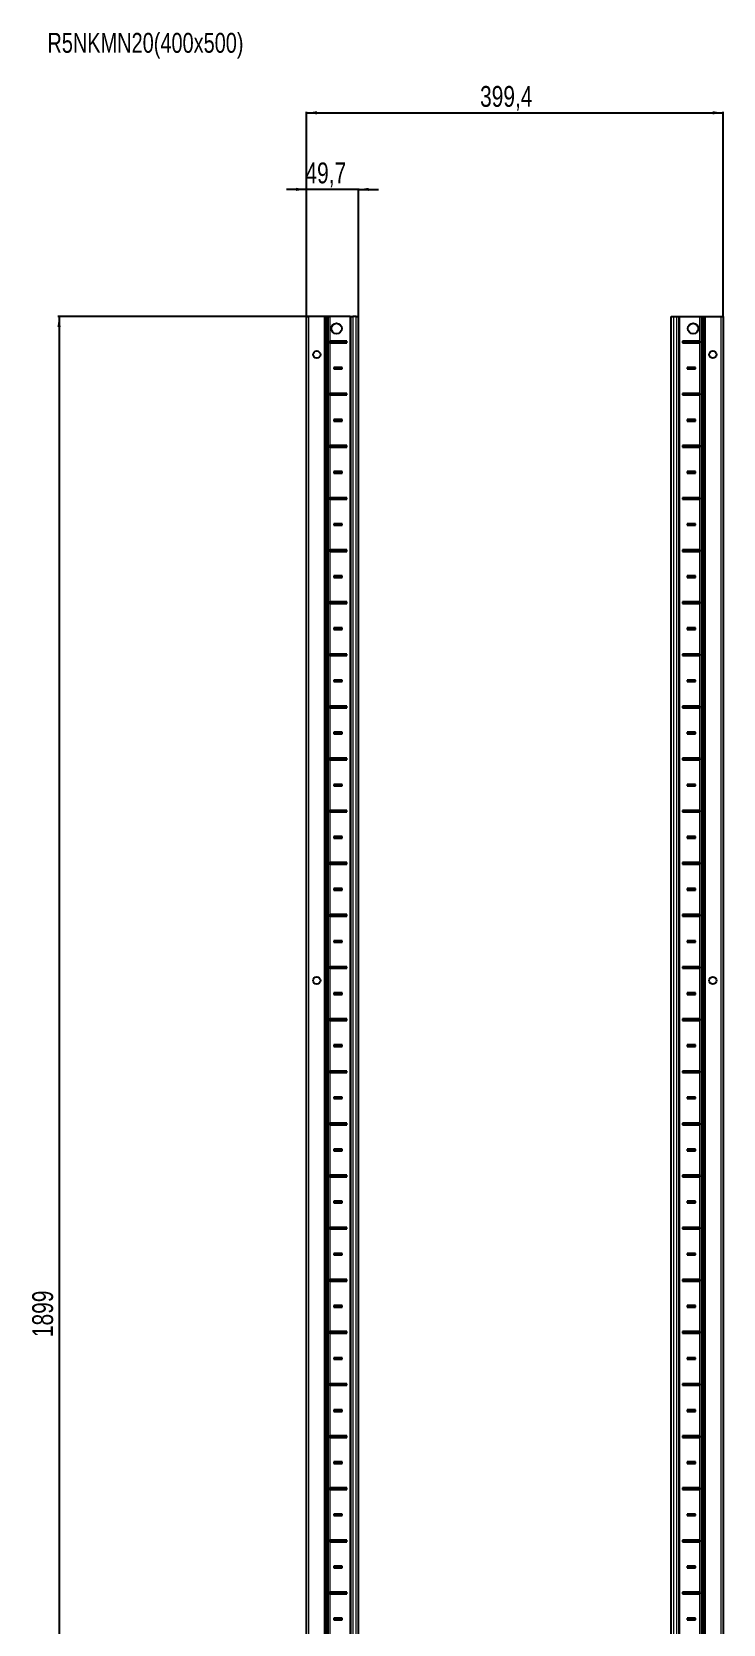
# Model space of a CAD drawing. Header units: millimetres. Extents: x -199 to 4825, y -1747 to 1507.
# Drawn here: x -199 to 463, y -207 to 1320 of the extents above; entities that cross this region are included whole.
import ezdxf

# ---------------------------------------------------------------- set-up
doc = ezdxf.new("R2010")
doc.units = ezdxf.units.MM
doc.layers.add('FORMAT', color=7, linetype='Continuous')
doc.styles.add('SLDTEXTSTYLE0', font='TXT', dxfattribs={"width": 0.75})
doc.dimstyles.new('SLDDIMSTYLE0', dxfattribs={"dimtxt": 20, "dimasz": 10, "dimexe": 0, "dimexo": 0.0625, "dimgap": 5, "dimtad": 2, "dimdec": 1, "dimrnd": 1e-09, "dimzin": 12, "dimdsep": 46, "dimtxsty": 'SLDTEXTSTYLE0', "dimsah": 1, "dimcen": 0.09, "dimadec": 0, "dimazin": 3, "dimtfac": 1, "dimtofl": 0, "dimtmove": 0, "dimatfit": 3, "dimfxl": 0, "dimfrac": 2, "dimtolj": 1, "dimtzin": 12, "dimarcsym": 0})
doc.dimstyles.new('SLDDIMSTYLE1', dxfattribs={"dimtxt": 20, "dimasz": 10, "dimexe": 0, "dimexo": 0.0625, "dimgap": 5, "dimtad": 2, "dimdec": 1, "dimrnd": 1e-09, "dimzin": 12, "dimdsep": 46, "dimtxsty": 'SLDTEXTSTYLE0', "dimsah": 1, "dimcen": 0.09, "dimadec": 0, "dimazin": 3, "dimtfac": 1, "dimtmove": 0, "dimatfit": 0, "dimfxl": 0, "dimfrac": 2, "dimtolj": 1, "dimtzin": 12, "dimarcsym": 0})

# ---------------------------------------------------------------- blocks, each defined once
blk = doc.blocks.new('_D')
at = {"layer": 'FORMAT'}
for p, q in [((86.4, 1047.2), (-174.2, 1047.2)), ((-173.2, 1047.2), (-173.2, -851.8)), ((86.4, -851.8), (-174.2, -851.8))]:
    blk.add_line(p, q, dxfattribs=at)
for points in [[(-173.2, 1047.2), (-174.7, 1037.2), (-171.6, 1037.2)], [(-173.2, -851.8), (-171.6, -841.8), (-174.7, -841.8)]]:
    blk.add_solid(points, dxfattribs=at)
at = {"layer": 'FORMAT', "insert": (-198.9, 68.2), "char_height": 20, "attachment_point": 1, "rotation": 90, "style": 'SLDTEXTSTYLE0'}
blk.add_mtext('1899', dxfattribs=at)
blk = doc.blocks.new('_D_1')
at = {"layer": 'FORMAT'}
for p, q in [((64, 1047.2), (64, 1243.6)), ((64, 1242.6), (463.4, 1242.6)), ((463.4, 1047.2), (463.4, 1243.6))]:
    blk.add_line(p, q, dxfattribs=at)
for points in [[(64, 1242.6), (74, 1241.1), (74, 1244.2)], [(463.4, 1242.6), (453.4, 1244.2), (453.4, 1241.1)]]:
    blk.add_solid(points, dxfattribs=at)
at = {"layer": 'FORMAT', "insert": (230.4, 1268.4), "char_height": 20, "attachment_point": 1, "style": 'SLDTEXTSTYLE0'}
blk.add_mtext('399,4', dxfattribs=at)
blk = doc.blocks.new('_D_2')
at = {"layer": 'FORMAT'}
for p, q in [((64, 1169.2), (44.7, 1169.2)), ((64, 1047.2), (64, 1170.2)), ((113.7, 1169.2), (64, 1169.2)), ((113.7, 1047.2), (113.7, 1170.2)), ((113.7, 1169.2), (132.9, 1169.2))]:
    blk.add_line(p, q, dxfattribs=at)
for points in [[(64, 1169.2), (54, 1170.7), (54, 1167.7)], [(113.7, 1169.2), (123.7, 1167.7), (123.7, 1170.7)]]:
    blk.add_solid(points, dxfattribs=at)
at = {"layer": 'FORMAT', "insert": (63, 1195), "char_height": 20, "attachment_point": 1, "style": 'SLDTEXTSTYLE0'}
blk.add_mtext('49,7', dxfattribs=at)

msp = doc.modelspace()

# ---------------------------------------------------------------- linework, layer by layer
at = {"color": 7, "linetype": 'Continuous', "lineweight": 25}
for p, q in [((63.98, -851.79), (63.98, 1047.21)), ((63.98, 1047.21), (65.98, 1047.21)), ((81.33, 1047.21), (65.98, 1047.21)), ((81.33, 1047.21), (81.98, 1047.21)), ((81.98, -851.79), (81.98, 1047.21)), ((81.98, 1047.21), (82.56, 1047.21)), ((83.77, 1047.21), (82.56, 1047.21)), ((83.77, -851.79), (83.77, 1047.21)), ((83.8, 1047.21), (83.77, 1047.21)), ((83.8, -851.79), (83.8, 1047.21)), ((85.01, 1047.21), (83.8, 1047.21)), ((85.01, 1047.21), (86.42, 1047.21)), ((105.83, 1047.21), (86.42, 1047.21)), ((105.83, 1047.21), (106.48, 1047.21)), ((106.48, -851.79), (106.48, 1047.21)), ((106.48, 1047.21), (108.48, 1047.21)), ((111.68, 1047.21), (108.48, 1047.21)), ((111.68, 1047.21), (113.68, 1047.21)), ((113.68, 1047.21), (113.68, -851.79)), ((413.68, -851.79), (413.68, 1047.21)), ((413.68, 1047.21), (415.68, 1047.21)), ((415.68, 1047.21), (418.88, 1047.21)), ((418.88, 1047.21), (420.88, 1047.21)), ((420.88, 1047.21), (420.88, -851.79)), ((420.88, 1047.21), (421.53, 1047.21)), ((421.53, 1047.21), (440.93, 1047.21)), ((440.93, 1047.21), (442.34, 1047.21)), ((442.34, 1047.21), (443.55, 1047.21)), ((443.55, 1047.21), (443.55, -851.79)), ((443.55, 1047.21), (443.58, 1047.21)), ((443.58, 1047.21), (443.58, -851.79)), ((443.58, 1047.21), (444.79, 1047.21)), ((444.79, 1047.21), (445.38, 1047.21)), ((445.38, 1047.21), (445.38, -851.79)), ((445.38, 1047.21), (446.03, 1047.21)), ((446.03, 1047.21), (461.38, 1047.21)), ((461.38, 1047.21), (463.38, 1047.21)), ((463.38, 1047.21), (463.38, -851.79)), ((102.83, 1023.46), (86.42, 1023.46)), ((102.08, 1022.71), (102.83, 1023.46)), ((102.83, 1021.96), (102.83, 1023.46)), ((440.93, 1023.46), (424.53, 1023.46)), ((424.53, 1023.46), (424.53, 1021.96)), ((425.28, 1022.71), (424.53, 1023.46)), ((85.93, 1023.35), (85.93, 1022.06)), ((86.58, 1022.71), (85.93, 1023.35)), ((86.58, 1022.71), (85.93, 1022.06)), ((86.42, 1021.96), (102.83, 1021.96)), ((102.08, 1022.71), (86.58, 1022.71)), ((102.08, 1022.71), (102.83, 1021.96)), ((425.28, 1022.71), (424.53, 1021.96)), ((424.53, 1021.96), (440.93, 1021.96)), ((425.28, 1022.71), (440.78, 1022.71)), ((440.78, 1022.71), (441.42, 1023.35)), ((440.78, 1022.71), (441.42, 1022.06)), ((441.42, 1022.06), (441.42, 1023.35)), ((98.33, 998.46), (90.33, 998.46)), ((90.33, 998.46), (90.33, 996.96)), ((91.08, 997.71), (90.33, 998.46)), ((91.08, 997.71), (90.33, 996.96)), ((90.33, 996.96), (98.33, 996.96)), ((97.58, 997.71), (91.08, 997.71)), ((97.58, 997.71), (98.33, 998.46)), ((97.58, 997.71), (98.33, 996.96)), ((98.33, 996.96), (98.33, 998.46)), ((429.78, 997.71), (429.03, 998.46)), ((429.03, 998.46), (429.03, 996.96)), ((437.03, 998.46), (429.03, 998.46)), ((429.78, 997.71), (429.03, 996.96)), ((429.03, 996.96), (437.03, 996.96)), ((429.78, 997.71), (436.28, 997.71)), ((436.28, 997.71), (437.03, 998.46)), ((436.28, 997.71), (437.03, 996.96)), ((437.03, 996.96), (437.03, 998.46)), ((85.93, 973.35), (85.93, 972.06)), ((86.58, 972.71), (85.93, 973.35)), ((86.58, 972.71), (85.93, 972.06)), ((102.83, 973.46), (86.42, 973.46)), ((86.42, 971.96), (102.83, 971.96)), ((102.08, 972.71), (86.58, 972.71)), ((102.08, 972.71), (102.83, 973.46)), ((102.08, 972.71), (102.83, 971.96)), ((102.83, 971.96), (102.83, 973.46)), ((440.93, 973.46), (424.53, 973.46)), ((424.53, 973.46), (424.53, 971.96)), ((425.28, 972.71), (424.53, 973.46)), ((425.28, 972.71), (424.53, 971.96)), ((424.53, 971.96), (440.93, 971.96)), ((425.28, 972.71), (440.78, 972.71)), ((440.78, 972.71), (441.42, 973.35)), ((440.78, 972.71), (441.42, 972.06)), ((441.42, 972.06), (441.42, 973.35)), ((98.33, 948.46), (90.33, 948.46)), ((90.33, 948.46), (90.33, 946.96)), ((91.08, 947.71), (90.33, 948.46)), ((91.08, 947.71), (90.33, 946.96)), ((97.58, 947.71), (91.08, 947.71)), ((97.58, 947.71), (98.33, 948.46)), ((97.58, 947.71), (98.33, 946.96)), ((98.33, 946.96), (98.33, 948.46)), ((429.78, 947.71), (429.03, 948.46)), ((429.03, 948.46), (429.03, 946.96)), ((437.03, 948.46), (429.03, 948.46)), ((429.78, 947.71), (429.03, 946.96)), ((429.78, 947.71), (436.28, 947.71)), ((436.28, 947.71), (437.03, 948.46)), ((436.28, 947.71), (437.03, 946.96)), ((437.03, 946.96), (437.03, 948.46)), ((90.33, 946.96), (98.33, 946.96)), ((429.03, 946.96), (437.03, 946.96)), ((85.93, 923.35), (85.93, 922.06)), ((86.58, 922.71), (85.93, 923.35)), ((86.58, 922.71), (85.93, 922.06)), ((102.83, 923.46), (86.42, 923.46)), ((86.42, 921.96), (102.83, 921.96)), ((102.08, 922.71), (86.58, 922.71)), ((102.08, 922.71), (102.83, 923.46)), ((102.08, 922.71), (102.83, 921.96)), ((102.83, 921.96), (102.83, 923.46)), ((440.93, 923.46), (424.53, 923.46)), ((424.53, 923.46), (424.53, 921.96)), ((425.28, 922.71), (424.53, 923.46)), ((425.28, 922.71), (424.53, 921.96)), ((424.53, 921.96), (440.93, 921.96)), ((425.28, 922.71), (440.78, 922.71)), ((440.78, 922.71), (441.42, 923.35)), ((440.78, 922.71), (441.42, 922.06)), ((441.42, 922.06), (441.42, 923.35)), ((98.33, 898.46), (90.33, 898.46)), ((90.33, 898.46), (90.33, 896.96)), ((91.08, 897.71), (90.33, 898.46)), ((91.08, 897.71), (90.33, 896.96)), ((90.33, 896.96), (98.33, 896.96)), ((97.58, 897.71), (91.08, 897.71)), ((97.58, 897.71), (98.33, 898.46)), ((97.58, 897.71), (98.33, 896.96)), ((98.33, 896.96), (98.33, 898.46)), ((437.03, 898.46), (429.03, 898.46)), ((429.03, 898.46), (429.03, 896.96)), ((429.78, 897.71), (429.03, 898.46)), ((429.78, 897.71), (429.03, 896.96)), ((429.03, 896.96), (437.03, 896.96)), ((429.78, 897.71), (436.28, 897.71)), ((436.28, 897.71), (437.03, 898.46)), ((436.28, 897.71), (437.03, 896.96)), ((437.03, 896.96), (437.03, 898.46)), ((85.93, 873.35), (85.93, 872.06)), ((86.58, 872.71), (85.93, 873.35)), ((86.58, 872.71), (85.93, 872.06)), ((102.83, 873.46), (86.42, 873.46)), ((86.42, 871.96), (102.83, 871.96)), ((102.08, 872.71), (86.58, 872.71)), ((102.08, 872.71), (102.83, 873.46)), ((102.08, 872.71), (102.83, 871.96)), ((102.83, 871.96), (102.83, 873.46)), ((440.93, 873.46), (424.53, 873.46)), ((424.53, 873.46), (424.53, 871.96)), ((425.28, 872.71), (424.53, 873.46)), ((425.28, 872.71), (424.53, 871.96)), ((424.53, 871.96), (440.93, 871.96)), ((425.28, 872.71), (440.78, 872.71)), ((440.78, 872.71), (441.42, 873.35)), ((440.78, 872.71), (441.42, 872.06)), ((441.42, 872.06), (441.42, 873.35)), ((98.33, 848.46), (90.33, 848.46)), ((90.33, 848.46), (90.33, 846.96)), ((91.08, 847.71), (90.33, 848.46)), ((91.08, 847.71), (90.33, 846.96)), ((90.33, 846.96), (98.33, 846.96)), ((97.58, 847.71), (91.08, 847.71)), ((97.58, 847.71), (98.33, 848.46)), ((97.58, 847.71), (98.33, 846.96)), ((98.33, 846.96), (98.33, 848.46)), ((437.03, 848.46), (429.03, 848.46)), ((429.03, 848.46), (429.03, 846.96)), ((429.78, 847.71), (429.03, 848.46)), ((429.78, 847.71), (429.03, 846.96)), ((429.03, 846.96), (437.03, 846.96)), ((429.78, 847.71), (436.28, 847.71)), ((436.28, 847.71), (437.03, 848.46)), ((436.28, 847.71), (437.03, 846.96)), ((437.03, 846.96), (437.03, 848.46)), ((85.93, 823.35), (85.93, 822.06)), ((86.58, 822.71), (85.93, 823.35)), ((86.58, 822.71), (85.93, 822.06)), ((102.83, 823.46), (86.42, 823.46)), ((86.42, 821.96), (102.83, 821.96)), ((102.08, 822.71), (86.58, 822.71)), ((102.08, 822.71), (102.83, 823.46)), ((102.08, 822.71), (102.83, 821.96)), ((102.83, 821.96), (102.83, 823.46)), ((425.28, 822.71), (424.53, 823.46)), ((440.93, 823.46), (424.53, 823.46)), ((424.53, 823.46), (424.53, 821.96)), ((425.28, 822.71), (424.53, 821.96)), ((424.53, 821.96), (440.93, 821.96)), ((425.28, 822.71), (440.78, 822.71)), ((440.78, 822.71), (441.42, 823.35)), ((440.78, 822.71), (441.42, 822.06)), ((441.42, 822.06), (441.42, 823.35)), ((98.33, 798.46), (90.33, 798.46)), ((90.33, 798.46), (90.33, 796.96)), ((91.08, 797.71), (90.33, 798.46)), ((91.08, 797.71), (90.33, 796.96)), ((90.33, 796.96), (98.33, 796.96)), ((97.58, 797.71), (91.08, 797.71)), ((97.58, 797.71), (98.33, 798.46)), ((97.58, 797.71), (98.33, 796.96)), ((98.33, 796.96), (98.33, 798.46)), ((437.03, 798.46), (429.03, 798.46)), ((429.03, 798.46), (429.03, 796.96)), ((429.78, 797.71), (429.03, 798.46)), ((429.78, 797.71), (429.03, 796.96)), ((429.03, 796.96), (437.03, 796.96)), ((429.78, 797.71), (436.28, 797.71)), ((436.28, 797.71), (437.03, 798.46)), ((436.28, 797.71), (437.03, 796.96)), ((437.03, 796.96), (437.03, 798.46)), ((85.93, 773.35), (85.93, 772.06)), ((86.58, 772.71), (85.93, 773.35)), ((86.58, 772.71), (85.93, 772.06)), ((102.83, 773.46), (86.42, 773.46)), ((86.42, 771.96), (102.83, 771.96)), ((102.08, 772.71), (86.58, 772.71)), ((102.08, 772.71), (102.83, 773.46)), ((102.08, 772.71), (102.83, 771.96)), ((102.83, 771.96), (102.83, 773.46)), ((425.28, 772.71), (424.53, 773.46)), ((440.93, 773.46), (424.53, 773.46)), ((424.53, 773.46), (424.53, 771.96)), ((425.28, 772.71), (424.53, 771.96)), ((424.53, 771.96), (440.93, 771.96)), ((425.28, 772.71), (440.78, 772.71)), ((440.78, 772.71), (441.42, 773.35)), ((440.78, 772.71), (441.42, 772.06)), ((441.42, 772.06), (441.42, 773.35)), ((98.33, 748.46), (90.33, 748.46)), ((90.33, 748.46), (90.33, 746.96)), ((91.08, 747.71), (90.33, 748.46)), ((91.08, 747.71), (90.33, 746.96)), ((90.33, 746.96), (98.33, 746.96)), ((97.58, 747.71), (91.08, 747.71)), ((97.58, 747.71), (98.33, 748.46)), ((97.58, 747.71), (98.33, 746.96)), ((98.33, 746.96), (98.33, 748.46)), ((429.78, 747.71), (429.03, 748.46)), ((429.03, 748.46), (429.03, 746.96)), ((437.03, 748.46), (429.03, 748.46)), ((429.78, 747.71), (429.03, 746.96)), ((429.03, 746.96), (437.03, 746.96)), ((429.78, 747.71), (436.28, 747.71)), ((436.28, 747.71), (437.03, 748.46)), ((436.28, 747.71), (437.03, 746.96)), ((437.03, 746.96), (437.03, 748.46)), ((85.93, 723.35), (85.93, 722.06)), ((86.58, 722.71), (85.93, 723.35)), ((86.58, 722.71), (85.93, 722.06)), ((102.83, 723.46), (86.42, 723.46)), ((86.42, 721.96), (102.83, 721.96)), ((102.08, 722.71), (86.58, 722.71)), ((102.08, 722.71), (102.83, 723.46)), ((102.08, 722.71), (102.83, 721.96)), ((102.83, 721.96), (102.83, 723.46)), ((425.28, 722.71), (424.53, 723.46)), ((440.93, 723.46), (424.53, 723.46)), ((424.53, 723.46), (424.53, 721.96)), ((425.28, 722.71), (424.53, 721.96)), ((424.53, 721.96), (440.93, 721.96)), ((425.28, 722.71), (440.78, 722.71)), ((440.78, 722.71), (441.42, 723.35)), ((440.78, 722.71), (441.42, 722.06)), ((441.42, 722.06), (441.42, 723.35)), ((98.33, 698.46), (90.33, 698.46)), ((90.33, 698.46), (90.33, 696.96)), ((91.08, 697.71), (90.33, 698.46)), ((91.08, 697.71), (90.33, 696.96)), ((90.33, 696.96), (98.33, 696.96)), ((97.58, 697.71), (91.08, 697.71)), ((97.58, 697.71), (98.33, 698.46)), ((97.58, 697.71), (98.33, 696.96)), ((98.33, 696.96), (98.33, 698.46)), ((437.03, 698.46), (429.03, 698.46)), ((429.03, 698.46), (429.03, 696.96)), ((429.78, 697.71), (429.03, 698.46)), ((429.78, 697.71), (429.03, 696.96)), ((429.03, 696.96), (437.03, 696.96)), ((429.78, 697.71), (436.28, 697.71)), ((436.28, 697.71), (437.03, 698.46)), ((436.28, 697.71), (437.03, 696.96)), ((437.03, 696.96), (437.03, 698.46)), ((85.93, 673.35), (85.93, 672.06)), ((86.58, 672.71), (85.93, 673.35)), ((86.58, 672.71), (85.93, 672.06)), ((102.83, 673.46), (86.42, 673.46)), ((102.08, 672.71), (86.58, 672.71)), ((102.08, 672.71), (102.83, 673.46)), ((102.08, 672.71), (102.83, 671.96)), ((102.83, 671.96), (102.83, 673.46)), ((425.28, 672.71), (424.53, 673.46)), ((424.53, 673.46), (424.53, 671.96)), ((440.93, 673.46), (424.53, 673.46)), ((425.28, 672.71), (424.53, 671.96)), ((425.28, 672.71), (440.78, 672.71)), ((440.78, 672.71), (441.42, 673.35)), ((440.78, 672.71), (441.42, 672.06)), ((441.42, 672.06), (441.42, 673.35)), ((86.42, 671.96), (102.83, 671.96)), ((424.53, 671.96), (440.93, 671.96)), ((98.33, 648.46), (90.33, 648.46)), ((90.33, 648.46), (90.33, 646.96)), ((91.08, 647.71), (90.33, 648.46)), ((91.08, 647.71), (90.33, 646.96)), ((90.33, 646.96), (98.33, 646.96)), ((97.58, 647.71), (91.08, 647.71)), ((97.58, 647.71), (98.33, 648.46)), ((97.58, 647.71), (98.33, 646.96)), ((98.33, 646.96), (98.33, 648.46)), ((437.03, 648.46), (429.03, 648.46)), ((429.03, 648.46), (429.03, 646.96)), ((429.78, 647.71), (429.03, 648.46)), ((429.78, 647.71), (429.03, 646.96)), ((429.03, 646.96), (437.03, 646.96)), ((429.78, 647.71), (436.28, 647.71)), ((436.28, 647.71), (437.03, 648.46)), ((436.28, 647.71), (437.03, 646.96)), ((437.03, 646.96), (437.03, 648.46)), ((85.93, 623.35), (85.93, 622.06)), ((86.58, 622.71), (85.93, 623.35)), ((86.58, 622.71), (85.93, 622.06)), ((102.83, 623.46), (86.42, 623.46)), ((86.42, 621.96), (102.83, 621.96)), ((102.08, 622.71), (86.58, 622.71)), ((102.08, 622.71), (102.83, 623.46)), ((102.08, 622.71), (102.83, 621.96)), ((102.83, 621.96), (102.83, 623.46)), ((425.28, 622.71), (424.53, 623.46)), ((440.93, 623.46), (424.53, 623.46)), ((424.53, 623.46), (424.53, 621.96)), ((425.28, 622.71), (424.53, 621.96)), ((424.53, 621.96), (440.93, 621.96)), ((425.28, 622.71), (440.78, 622.71)), ((440.78, 622.71), (441.42, 623.35)), ((440.78, 622.71), (441.42, 622.06)), ((441.42, 622.06), (441.42, 623.35)), ((98.33, 598.46), (90.33, 598.46)), ((90.33, 598.46), (90.33, 596.96)), ((91.08, 597.71), (90.33, 598.46)), ((91.08, 597.71), (90.33, 596.96)), ((90.33, 596.96), (98.33, 596.96)), ((97.58, 597.71), (91.08, 597.71)), ((97.58, 597.71), (98.33, 598.46)), ((97.58, 597.71), (98.33, 596.96)), ((98.33, 596.96), (98.33, 598.46)), ((437.03, 598.46), (429.03, 598.46)), ((429.03, 598.46), (429.03, 596.96)), ((429.78, 597.71), (429.03, 598.46)), ((429.78, 597.71), (429.03, 596.96)), ((429.03, 596.96), (437.03, 596.96)), ((429.78, 597.71), (436.28, 597.71)), ((436.28, 597.71), (437.03, 598.46)), ((436.28, 597.71), (437.03, 596.96)), ((437.03, 596.96), (437.03, 598.46)), ((85.93, 573.35), (85.93, 572.06)), ((86.58, 572.71), (85.93, 573.35)), ((86.58, 572.71), (85.93, 572.06)), ((102.83, 573.46), (86.42, 573.46)), ((86.42, 571.96), (102.83, 571.96)), ((102.08, 572.71), (86.58, 572.71)), ((102.08, 572.71), (102.83, 573.46)), ((102.08, 572.71), (102.83, 571.96)), ((102.83, 571.96), (102.83, 573.46)), ((425.28, 572.71), (424.53, 573.46)), ((424.53, 573.46), (424.53, 571.96)), ((440.93, 573.46), (424.53, 573.46)), ((425.28, 572.71), (424.53, 571.96)), ((424.53, 571.96), (440.93, 571.96)), ((425.28, 572.71), (440.78, 572.71)), ((440.78, 572.71), (441.42, 573.35)), ((440.78, 572.71), (441.42, 572.06)), ((441.42, 572.06), (441.42, 573.35)), ((98.33, 548.46), (90.33, 548.46)), ((90.33, 548.46), (90.33, 546.96)), ((91.08, 547.71), (90.33, 548.46)), ((91.08, 547.71), (90.33, 546.96)), ((90.33, 546.96), (98.33, 546.96)), ((97.58, 547.71), (91.08, 547.71)), ((97.58, 547.71), (98.33, 548.46)), ((97.58, 547.71), (98.33, 546.96)), ((98.33, 546.96), (98.33, 548.46)), ((437.03, 548.46), (429.03, 548.46)), ((429.03, 548.46), (429.03, 546.96)), ((429.78, 547.71), (429.03, 548.46)), ((429.78, 547.71), (429.03, 546.96)), ((429.03, 546.96), (437.03, 546.96)), ((429.78, 547.71), (436.28, 547.71)), ((436.28, 547.71), (437.03, 548.46)), ((436.28, 547.71), (437.03, 546.96)), ((437.03, 546.96), (437.03, 548.46)), ((85.93, 523.35), (85.93, 522.06)), ((86.58, 522.71), (85.93, 523.35)), ((86.58, 522.71), (85.93, 522.06)), ((102.83, 523.46), (86.42, 523.46)), ((86.42, 521.96), (102.83, 521.96)), ((102.08, 522.71), (86.58, 522.71)), ((102.08, 522.71), (102.83, 523.46)), ((102.08, 522.71), (102.83, 521.96)), ((102.83, 521.96), (102.83, 523.46)), ((425.28, 522.71), (424.53, 523.46)), ((440.93, 523.46), (424.53, 523.46)), ((424.53, 523.46), (424.53, 521.96)), ((425.28, 522.71), (424.53, 521.96)), ((424.53, 521.96), (440.93, 521.96)), ((425.28, 522.71), (440.78, 522.71)), ((440.78, 522.71), (441.42, 523.35)), ((440.78, 522.71), (441.42, 522.06)), ((441.42, 522.06), (441.42, 523.35)), ((98.33, 498.46), (90.33, 498.46)), ((90.33, 498.46), (90.33, 496.96)), ((91.08, 497.71), (90.33, 498.46)), ((91.08, 497.71), (90.33, 496.96)), ((90.33, 496.96), (98.33, 496.96)), ((97.58, 497.71), (91.08, 497.71)), ((97.58, 497.71), (98.33, 498.46)), ((97.58, 497.71), (98.33, 496.96)), ((98.33, 496.96), (98.33, 498.46)), ((437.03, 498.46), (429.03, 498.46)), ((429.03, 498.46), (429.03, 496.96)), ((429.78, 497.71), (429.03, 498.46)), ((429.78, 497.71), (429.03, 496.96)), ((429.03, 496.96), (437.03, 496.96)), ((429.78, 497.71), (436.28, 497.71)), ((436.28, 497.71), (437.03, 498.46)), ((436.28, 497.71), (437.03, 496.96)), ((437.03, 496.96), (437.03, 498.46)), ((85.93, 473.35), (85.93, 472.06)), ((86.58, 472.71), (85.93, 473.35)), ((86.58, 472.71), (85.93, 472.06)), ((102.83, 473.46), (86.42, 473.46)), ((86.42, 471.96), (102.83, 471.96)), ((102.08, 472.71), (86.58, 472.71)), ((102.08, 472.71), (102.83, 473.46)), ((102.08, 472.71), (102.83, 471.96)), ((102.83, 471.96), (102.83, 473.46)), ((425.28, 472.71), (424.53, 473.46)), ((424.53, 473.46), (424.53, 471.96)), ((440.93, 473.46), (424.53, 473.46)), ((425.28, 472.71), (424.53, 471.96)), ((424.53, 471.96), (440.93, 471.96)), ((425.28, 472.71), (440.78, 472.71)), ((440.78, 472.71), (441.42, 473.35)), ((440.78, 472.71), (441.42, 472.06)), ((441.42, 472.06), (441.42, 473.35)), ((98.33, 448.46), (90.33, 448.46)), ((90.33, 448.46), (90.33, 446.96)), ((91.08, 447.71), (90.33, 448.46)), ((91.08, 447.71), (90.33, 446.96)), ((90.33, 446.96), (98.33, 446.96)), ((97.58, 447.71), (91.08, 447.71)), ((97.58, 447.71), (98.33, 448.46)), ((97.58, 447.71), (98.33, 446.96)), ((98.33, 446.96), (98.33, 448.46)), ((437.03, 448.46), (429.03, 448.46)), ((429.03, 448.46), (429.03, 446.96)), ((429.78, 447.71), (429.03, 448.46)), ((429.78, 447.71), (429.03, 446.96)), ((429.03, 446.96), (437.03, 446.96)), ((429.78, 447.71), (436.28, 447.71)), ((436.28, 447.71), (437.03, 448.46)), ((436.28, 447.71), (437.03, 446.96)), ((437.03, 446.96), (437.03, 448.46)), ((85.93, 423.35), (85.93, 422.06)), ((86.58, 422.71), (85.93, 423.35)), ((86.58, 422.71), (85.93, 422.06)), ((102.83, 423.46), (86.42, 423.46)), ((86.42, 421.96), (102.83, 421.96)), ((102.08, 422.71), (86.58, 422.71)), ((102.08, 422.71), (102.83, 423.46)), ((102.08, 422.71), (102.83, 421.96)), ((102.83, 421.96), (102.83, 423.46)), ((440.93, 423.46), (424.53, 423.46)), ((424.53, 423.46), (424.53, 421.96)), ((425.28, 422.71), (424.53, 423.46)), ((425.28, 422.71), (424.53, 421.96)), ((424.53, 421.96), (440.93, 421.96)), ((425.28, 422.71), (440.78, 422.71)), ((440.78, 422.71), (441.42, 423.35)), ((440.78, 422.71), (441.42, 422.06)), ((441.42, 422.06), (441.42, 423.35)), ((98.33, 398.46), (90.33, 398.46)), ((90.33, 398.46), (90.33, 396.96)), ((91.08, 397.71), (90.33, 398.46)), ((91.08, 397.71), (90.33, 396.96)), ((97.58, 397.71), (91.08, 397.71)), ((97.58, 397.71), (98.33, 398.46)), ((97.58, 397.71), (98.33, 396.96)), ((98.33, 396.96), (98.33, 398.46)), ((437.03, 398.46), (429.03, 398.46)), ((429.03, 398.46), (429.03, 396.96)), ((429.78, 397.71), (429.03, 398.46)), ((429.78, 397.71), (429.03, 396.96)), ((429.78, 397.71), (436.28, 397.71)), ((436.28, 397.71), (437.03, 398.46)), ((436.28, 397.71), (437.03, 396.96)), ((437.03, 396.96), (437.03, 398.46)), ((90.33, 396.96), (98.33, 396.96)), ((429.03, 396.96), (437.03, 396.96)), ((85.93, 373.35), (85.93, 372.06)), ((86.58, 372.71), (85.93, 373.35)), ((86.58, 372.71), (85.93, 372.06)), ((102.83, 373.46), (86.42, 373.46)), ((86.42, 371.96), (102.83, 371.96)), ((102.08, 372.71), (86.58, 372.71)), ((102.08, 372.71), (102.83, 373.46)), ((102.08, 372.71), (102.83, 371.96)), ((102.83, 371.96), (102.83, 373.46)), ((440.93, 373.46), (424.53, 373.46)), ((424.53, 373.46), (424.53, 371.96)), ((425.28, 372.71), (424.53, 373.46)), ((425.28, 372.71), (424.53, 371.96)), ((424.53, 371.96), (440.93, 371.96)), ((425.28, 372.71), (440.78, 372.71)), ((440.78, 372.71), (441.42, 373.35)), ((440.78, 372.71), (441.42, 372.06)), ((441.42, 372.06), (441.42, 373.35)), ((98.33, 348.46), (90.33, 348.46)), ((90.33, 348.46), (90.33, 346.96)), ((91.08, 347.71), (90.33, 348.46)), ((91.08, 347.71), (90.33, 346.96)), ((90.33, 346.96), (98.33, 346.96)), ((97.58, 347.71), (91.08, 347.71)), ((97.58, 347.71), (98.33, 348.46)), ((97.58, 347.71), (98.33, 346.96)), ((98.33, 346.96), (98.33, 348.46)), ((437.03, 348.46), (429.03, 348.46)), ((429.03, 348.46), (429.03, 346.96)), ((429.78, 347.71), (429.03, 348.46)), ((429.78, 347.71), (429.03, 346.96)), ((429.03, 346.96), (437.03, 346.96)), ((429.78, 347.71), (436.28, 347.71)), ((436.28, 347.71), (437.03, 348.46)), ((436.28, 347.71), (437.03, 346.96)), ((437.03, 346.96), (437.03, 348.46)), ((85.93, 323.35), (85.93, 322.06)), ((86.58, 322.71), (85.93, 323.35)), ((86.58, 322.71), (85.93, 322.06)), ((102.83, 323.46), (86.42, 323.46)), ((86.42, 321.96), (102.83, 321.96)), ((102.08, 322.71), (86.58, 322.71)), ((102.08, 322.71), (102.83, 323.46)), ((102.08, 322.71), (102.83, 321.96)), ((102.83, 321.96), (102.83, 323.46)), ((440.93, 323.46), (424.53, 323.46)), ((424.53, 323.46), (424.53, 321.96)), ((425.28, 322.71), (424.53, 323.46)), ((425.28, 322.71), (424.53, 321.96)), ((424.53, 321.96), (440.93, 321.96)), ((425.28, 322.71), (440.78, 322.71)), ((440.78, 322.71), (441.42, 323.35)), ((440.78, 322.71), (441.42, 322.06)), ((441.42, 322.06), (441.42, 323.35)), ((98.33, 298.46), (90.33, 298.46)), ((90.33, 298.46), (90.33, 296.96)), ((91.08, 297.71), (90.33, 298.46)), ((91.08, 297.71), (90.33, 296.96)), ((90.33, 296.96), (98.33, 296.96)), ((97.58, 297.71), (91.08, 297.71)), ((97.58, 297.71), (98.33, 298.46)), ((97.58, 297.71), (98.33, 296.96)), ((98.33, 296.96), (98.33, 298.46)), ((437.03, 298.46), (429.03, 298.46)), ((429.03, 298.46), (429.03, 296.96)), ((429.78, 297.71), (429.03, 298.46)), ((429.78, 297.71), (429.03, 296.96)), ((429.03, 296.96), (437.03, 296.96)), ((429.78, 297.71), (436.28, 297.71)), ((436.28, 297.71), (437.03, 298.46)), ((436.28, 297.71), (437.03, 296.96)), ((437.03, 296.96), (437.03, 298.46)), ((85.93, 273.35), (85.93, 272.06)), ((86.58, 272.71), (85.93, 273.35)), ((86.58, 272.71), (85.93, 272.06)), ((102.83, 273.46), (86.42, 273.46)), ((86.42, 271.96), (102.83, 271.96)), ((102.08, 272.71), (86.58, 272.71)), ((102.08, 272.71), (102.83, 273.46)), ((102.08, 272.71), (102.83, 271.96)), ((102.83, 271.96), (102.83, 273.46)), ((440.93, 273.46), (424.53, 273.46)), ((424.53, 273.46), (424.53, 271.96)), ((425.28, 272.71), (424.53, 273.46)), ((425.28, 272.71), (424.53, 271.96)), ((424.53, 271.96), (440.93, 271.96)), ((425.28, 272.71), (440.78, 272.71)), ((440.78, 272.71), (441.42, 273.35)), ((440.78, 272.71), (441.42, 272.06)), ((441.42, 272.06), (441.42, 273.35)), ((98.33, 248.46), (90.33, 248.46)), ((90.33, 248.46), (90.33, 246.96)), ((91.08, 247.71), (90.33, 248.46)), ((91.08, 247.71), (90.33, 246.96)), ((90.33, 246.96), (98.33, 246.96)), ((97.58, 247.71), (91.08, 247.71)), ((97.58, 247.71), (98.33, 248.46)), ((97.58, 247.71), (98.33, 246.96)), ((98.33, 246.96), (98.33, 248.46)), ((437.03, 248.46), (429.03, 248.46)), ((429.03, 248.46), (429.03, 246.96)), ((429.78, 247.71), (429.03, 248.46)), ((429.78, 247.71), (429.03, 246.96)), ((429.03, 246.96), (437.03, 246.96)), ((429.78, 247.71), (436.28, 247.71)), ((436.28, 247.71), (437.03, 248.46)), ((436.28, 247.71), (437.03, 246.96)), ((437.03, 246.96), (437.03, 248.46)), ((85.93, 223.35), (85.93, 222.06)), ((86.58, 222.71), (85.93, 223.35)), ((86.58, 222.71), (85.93, 222.06)), ((102.83, 223.46), (86.42, 223.46)), ((86.42, 221.96), (102.83, 221.96)), ((102.08, 222.71), (86.58, 222.71)), ((102.08, 222.71), (102.83, 223.46)), ((102.08, 222.71), (102.83, 221.96)), ((102.83, 221.96), (102.83, 223.46)), ((440.93, 223.46), (424.53, 223.46)), ((424.53, 223.46), (424.53, 221.96)), ((425.28, 222.71), (424.53, 223.46)), ((425.28, 222.71), (424.53, 221.96)), ((424.53, 221.96), (440.93, 221.96)), ((425.28, 222.71), (440.78, 222.71)), ((440.78, 222.71), (441.42, 223.35)), ((440.78, 222.71), (441.42, 222.06)), ((441.42, 222.06), (441.42, 223.35)), ((98.33, 198.46), (90.33, 198.46)), ((90.33, 198.46), (90.33, 196.96)), ((91.08, 197.71), (90.33, 198.46)), ((91.08, 197.71), (90.33, 196.96)), ((90.33, 196.96), (98.33, 196.96)), ((97.58, 197.71), (91.08, 197.71)), ((97.58, 197.71), (98.33, 198.46)), ((97.58, 197.71), (98.33, 196.96)), ((98.33, 196.96), (98.33, 198.46)), ((437.03, 198.46), (429.03, 198.46)), ((429.03, 198.46), (429.03, 196.96)), ((429.78, 197.71), (429.03, 198.46)), ((429.78, 197.71), (429.03, 196.96)), ((429.03, 196.96), (437.03, 196.96)), ((429.78, 197.71), (436.28, 197.71)), ((436.28, 197.71), (437.03, 198.46)), ((436.28, 197.71), (437.03, 196.96)), ((437.03, 196.96), (437.03, 198.46)), ((85.93, 173.35), (85.93, 172.06)), ((86.58, 172.71), (85.93, 173.35)), ((86.58, 172.71), (85.93, 172.06)), ((102.83, 173.46), (86.42, 173.46)), ((86.42, 171.96), (102.83, 171.96)), ((102.08, 172.71), (86.58, 172.71)), ((102.08, 172.71), (102.83, 173.46)), ((102.08, 172.71), (102.83, 171.96)), ((102.83, 171.96), (102.83, 173.46)), ((440.93, 173.46), (424.53, 173.46)), ((424.53, 173.46), (424.53, 171.96)), ((425.28, 172.71), (424.53, 173.46)), ((425.28, 172.71), (424.53, 171.96)), ((424.53, 171.96), (440.93, 171.96)), ((425.28, 172.71), (440.78, 172.71)), ((440.78, 172.71), (441.42, 173.35)), ((440.78, 172.71), (441.42, 172.06)), ((441.42, 172.06), (441.42, 173.35)), ((98.33, 148.46), (90.33, 148.46)), ((90.33, 148.46), (90.33, 146.96)), ((91.08, 147.71), (90.33, 148.46)), ((91.08, 147.71), (90.33, 146.96)), ((90.33, 146.96), (98.33, 146.96)), ((97.58, 147.71), (91.08, 147.71)), ((97.58, 147.71), (98.33, 148.46)), ((97.58, 147.71), (98.33, 146.96)), ((98.33, 146.96), (98.33, 148.46)), ((437.03, 148.46), (429.03, 148.46)), ((429.03, 148.46), (429.03, 146.96)), ((429.78, 147.71), (429.03, 148.46)), ((429.78, 147.71), (429.03, 146.96)), ((429.03, 146.96), (437.03, 146.96)), ((429.78, 147.71), (436.28, 147.71)), ((436.28, 147.71), (437.03, 148.46)), ((436.28, 147.71), (437.03, 146.96)), ((437.03, 146.96), (437.03, 148.46)), ((85.93, 123.35), (85.93, 122.06)), ((86.58, 122.71), (85.93, 123.35)), ((86.58, 122.71), (85.93, 122.06)), ((102.83, 123.46), (86.42, 123.46)), ((102.08, 122.71), (86.58, 122.71)), ((102.08, 122.71), (102.83, 123.46)), ((102.08, 122.71), (102.83, 121.96)), ((102.83, 121.96), (102.83, 123.46)), ((440.93, 123.46), (424.53, 123.46)), ((424.53, 123.46), (424.53, 121.96)), ((425.28, 122.71), (424.53, 123.46)), ((425.28, 122.71), (424.53, 121.96)), ((425.28, 122.71), (440.78, 122.71)), ((440.78, 122.71), (441.42, 123.35)), ((440.78, 122.71), (441.42, 122.06)), ((441.42, 122.06), (441.42, 123.35)), ((86.42, 121.96), (102.83, 121.96)), ((424.53, 121.96), (440.93, 121.96)), ((98.33, 98.46), (90.33, 98.46)), ((90.33, 98.46), (90.33, 96.96)), ((91.08, 97.71), (90.33, 98.46)), ((91.08, 97.71), (90.33, 96.96)), ((90.33, 96.96), (98.33, 96.96)), ((97.58, 97.71), (91.08, 97.71)), ((97.58, 97.71), (98.33, 98.46)), ((97.58, 97.71), (98.33, 96.96)), ((98.33, 96.96), (98.33, 98.46)), ((437.03, 98.46), (429.03, 98.46)), ((429.03, 98.46), (429.03, 96.96)), ((429.78, 97.71), (429.03, 98.46)), ((429.78, 97.71), (429.03, 96.96)), ((429.03, 96.96), (437.03, 96.96)), ((429.78, 97.71), (436.28, 97.71)), ((436.28, 97.71), (437.03, 98.46)), ((436.28, 97.71), (437.03, 96.96)), ((437.03, 96.96), (437.03, 98.46)), ((85.93, 73.35), (85.93, 72.06)), ((86.58, 72.71), (85.93, 73.35)), ((86.58, 72.71), (85.93, 72.06)), ((102.83, 73.46), (86.42, 73.46)), ((86.42, 71.96), (102.83, 71.96)), ((102.08, 72.71), (86.58, 72.71)), ((102.08, 72.71), (102.83, 73.46)), ((102.08, 72.71), (102.83, 71.96)), ((102.83, 71.96), (102.83, 73.46)), ((440.93, 73.46), (424.53, 73.46)), ((424.53, 73.46), (424.53, 71.96)), ((425.28, 72.71), (424.53, 73.46)), ((425.28, 72.71), (424.53, 71.96)), ((424.53, 71.96), (440.93, 71.96)), ((425.28, 72.71), (440.78, 72.71)), ((440.78, 72.71), (441.42, 73.35)), ((440.78, 72.71), (441.42, 72.06)), ((441.42, 72.06), (441.42, 73.35)), ((98.33, 48.46), (90.33, 48.46)), ((90.33, 48.46), (90.33, 46.96)), ((91.08, 47.71), (90.33, 48.46)), ((91.08, 47.71), (90.33, 46.96)), ((90.33, 46.96), (98.33, 46.96)), ((97.58, 47.71), (91.08, 47.71)), ((97.58, 47.71), (98.33, 48.46)), ((97.58, 47.71), (98.33, 46.96)), ((98.33, 46.96), (98.33, 48.46)), ((437.03, 48.46), (429.03, 48.46)), ((429.03, 48.46), (429.03, 46.96)), ((429.78, 47.71), (429.03, 48.46)), ((429.78, 47.71), (429.03, 46.96)), ((429.03, 46.96), (437.03, 46.96)), ((429.78, 47.71), (436.28, 47.71)), ((436.28, 47.71), (437.03, 48.46)), ((436.28, 47.71), (437.03, 46.96)), ((437.03, 46.96), (437.03, 48.46)), ((85.93, 23.35), (85.93, 22.06)), ((86.58, 22.71), (85.93, 23.35)), ((86.58, 22.71), (85.93, 22.06)), ((102.83, 23.46), (86.42, 23.46)), ((86.42, 21.96), (102.83, 21.96)), ((102.08, 22.71), (86.58, 22.71)), ((102.08, 22.71), (102.83, 23.46)), ((102.08, 22.71), (102.83, 21.96)), ((102.83, 21.96), (102.83, 23.46)), ((440.93, 23.46), (424.53, 23.46)), ((424.53, 23.46), (424.53, 21.96)), ((425.28, 22.71), (424.53, 23.46)), ((425.28, 22.71), (424.53, 21.96)), ((424.53, 21.96), (440.93, 21.96)), ((425.28, 22.71), (440.78, 22.71)), ((440.78, 22.71), (441.42, 23.35)), ((440.78, 22.71), (441.42, 22.06)), ((441.42, 22.06), (441.42, 23.35)), ((98.33, -1.54), (90.33, -1.54)), ((90.33, -1.54), (90.33, -3.04)), ((91.08, -2.29), (90.33, -1.54)), ((91.08, -2.29), (90.33, -3.04)), ((90.33, -3.04), (98.33, -3.04)), ((97.58, -2.29), (91.08, -2.29)), ((97.58, -2.29), (98.33, -1.54)), ((97.58, -2.29), (98.33, -3.04)), ((98.33, -3.04), (98.33, -1.54)), ((437.03, -1.54), (429.03, -1.54)), ((429.03, -1.54), (429.03, -3.04)), ((429.78, -2.29), (429.03, -1.54)), ((429.78, -2.29), (429.03, -3.04)), ((429.03, -3.04), (437.03, -3.04)), ((429.78, -2.29), (436.28, -2.29)), ((436.28, -2.29), (437.03, -1.54)), ((436.28, -2.29), (437.03, -3.04)), ((437.03, -3.04), (437.03, -1.54)), ((85.93, -26.65), (85.93, -27.94)), ((86.58, -27.29), (85.93, -26.65)), ((86.58, -27.29), (85.93, -27.94)), ((102.83, -26.54), (86.42, -26.54)), ((86.42, -28.04), (102.83, -28.04)), ((102.08, -27.29), (86.58, -27.29)), ((102.08, -27.29), (102.83, -26.54)), ((102.08, -27.29), (102.83, -28.04)), ((102.83, -28.04), (102.83, -26.54)), ((440.93, -26.54), (424.53, -26.54)), ((424.53, -26.54), (424.53, -28.04)), ((425.28, -27.29), (424.53, -26.54)), ((425.28, -27.29), (424.53, -28.04)), ((424.53, -28.04), (440.93, -28.04)), ((425.28, -27.29), (440.78, -27.29)), ((440.78, -27.29), (441.42, -26.65)), ((440.78, -27.29), (441.42, -27.94)), ((441.42, -27.94), (441.42, -26.65)), ((98.33, -51.54), (90.33, -51.54)), ((90.33, -51.54), (90.33, -53.04)), ((91.08, -52.29), (90.33, -51.54)), ((91.08, -52.29), (90.33, -53.04)), ((90.33, -53.04), (98.33, -53.04)), ((97.58, -52.29), (91.08, -52.29)), ((97.58, -52.29), (98.33, -51.54)), ((97.58, -52.29), (98.33, -53.04)), ((98.33, -53.04), (98.33, -51.54)), ((437.03, -51.54), (429.03, -51.54)), ((429.03, -51.54), (429.03, -53.04)), ((429.78, -52.29), (429.03, -51.54)), ((429.78, -52.29), (429.03, -53.04)), ((429.03, -53.04), (437.03, -53.04)), ((429.78, -52.29), (436.28, -52.29)), ((436.28, -52.29), (437.03, -51.54)), ((436.28, -52.29), (437.03, -53.04)), ((437.03, -53.04), (437.03, -51.54)), ((85.93, -76.65), (85.93, -77.94)), ((86.58, -77.29), (85.93, -76.65)), ((86.58, -77.29), (85.93, -77.94)), ((102.83, -76.54), (86.42, -76.54)), ((86.42, -78.04), (102.83, -78.04)), ((102.08, -77.29), (86.58, -77.29)), ((102.08, -77.29), (102.83, -76.54)), ((102.08, -77.29), (102.83, -78.04)), ((102.83, -78.04), (102.83, -76.54)), ((440.93, -76.54), (424.53, -76.54)), ((424.53, -76.54), (424.53, -78.04)), ((425.28, -77.29), (424.53, -76.54)), ((425.28, -77.29), (424.53, -78.04)), ((424.53, -78.04), (440.93, -78.04)), ((425.28, -77.29), (440.78, -77.29)), ((440.78, -77.29), (441.42, -76.65)), ((440.78, -77.29), (441.42, -77.94)), ((441.42, -77.94), (441.42, -76.65)), ((98.33, -101.54), (90.33, -101.54)), ((90.33, -101.54), (90.33, -103.04)), ((91.08, -102.29), (90.33, -101.54)), ((91.08, -102.29), (90.33, -103.04)), ((90.33, -103.04), (98.33, -103.04)), ((97.58, -102.29), (91.08, -102.29)), ((97.58, -102.29), (98.33, -101.54)), ((97.58, -102.29), (98.33, -103.04)), ((98.33, -103.04), (98.33, -101.54)), ((437.03, -101.54), (429.03, -101.54)), ((429.03, -101.54), (429.03, -103.04)), ((429.78, -102.29), (429.03, -101.54)), ((429.78, -102.29), (429.03, -103.04)), ((429.03, -103.04), (437.03, -103.04)), ((429.78, -102.29), (436.28, -102.29)), ((436.28, -102.29), (437.03, -101.54)), ((436.28, -102.29), (437.03, -103.04)), ((437.03, -103.04), (437.03, -101.54)), ((85.93, -126.65), (85.93, -127.94)), ((86.58, -127.29), (85.93, -126.65)), ((86.58, -127.29), (85.93, -127.94)), ((102.83, -126.54), (86.42, -126.54)), ((86.42, -128.04), (102.83, -128.04)), ((102.08, -127.29), (86.58, -127.29)), ((102.08, -127.29), (102.83, -126.54)), ((102.08, -127.29), (102.83, -128.04)), ((102.83, -128.04), (102.83, -126.54)), ((440.93, -126.54), (424.53, -126.54)), ((424.53, -126.54), (424.53, -128.04)), ((425.28, -127.29), (424.53, -126.54)), ((425.28, -127.29), (424.53, -128.04)), ((424.53, -128.04), (440.93, -128.04)), ((425.28, -127.29), (440.78, -127.29)), ((440.78, -127.29), (441.42, -126.65)), ((440.78, -127.29), (441.42, -127.94)), ((441.42, -127.94), (441.42, -126.65)), ((98.33, -151.54), (90.33, -151.54)), ((90.33, -151.54), (90.33, -153.04)), ((91.08, -152.29), (90.33, -151.54)), ((91.08, -152.29), (90.33, -153.04)), ((97.58, -152.29), (91.08, -152.29)), ((97.58, -152.29), (98.33, -151.54)), ((97.58, -152.29), (98.33, -153.04)), ((98.33, -153.04), (98.33, -151.54)), ((437.03, -151.54), (429.03, -151.54)), ((429.03, -151.54), (429.03, -153.04)), ((429.78, -152.29), (429.03, -151.54)), ((429.78, -152.29), (429.03, -153.04)), ((429.78, -152.29), (436.28, -152.29)), ((436.28, -152.29), (437.03, -151.54)), ((436.28, -152.29), (437.03, -153.04)), ((437.03, -153.04), (437.03, -151.54)), ((90.33, -153.04), (98.33, -153.04)), ((429.03, -153.04), (437.03, -153.04)), ((85.93, -176.65), (85.93, -177.94)), ((86.58, -177.29), (85.93, -176.65)), ((86.58, -177.29), (85.93, -177.94)), ((102.83, -176.54), (86.42, -176.54)), ((86.42, -178.04), (102.83, -178.04)), ((102.08, -177.29), (86.58, -177.29)), ((102.08, -177.29), (102.83, -176.54)), ((102.08, -177.29), (102.83, -178.04)), ((102.83, -178.04), (102.83, -176.54)), ((440.93, -176.54), (424.53, -176.54)), ((424.53, -176.54), (424.53, -178.04)), ((425.28, -177.29), (424.53, -176.54)), ((425.28, -177.29), (424.53, -178.04)), ((424.53, -178.04), (440.93, -178.04)), ((425.28, -177.29), (440.78, -177.29)), ((440.78, -177.29), (441.42, -176.65)), ((440.78, -177.29), (441.42, -177.94)), ((441.42, -177.94), (441.42, -176.65)), ((98.33, -201.54), (90.33, -201.54)), ((90.33, -201.54), (90.33, -203.04)), ((91.08, -202.29), (90.33, -201.54)), ((91.08, -202.29), (90.33, -203.04)), ((90.33, -203.04), (98.33, -203.04)), ((97.58, -202.29), (91.08, -202.29)), ((97.58, -202.29), (98.33, -201.54)), ((97.58, -202.29), (98.33, -203.04)), ((98.33, -203.04), (98.33, -201.54)), ((437.03, -201.54), (429.03, -201.54)), ((429.03, -201.54), (429.03, -203.04)), ((429.78, -202.29), (429.03, -201.54)), ((429.78, -202.29), (429.03, -203.04)), ((429.03, -203.04), (437.03, -203.04)), ((429.78, -202.29), (436.28, -202.29)), ((436.28, -202.29), (437.03, -201.54)), ((436.28, -202.29), (437.03, -203.04)), ((437.03, -203.04), (437.03, -201.54))]:
    msp.add_line(p, q, dxfattribs=at)
at = {"color": 8, "linetype": 'Continuous', "lineweight": 18}
for p, q in [((65.98, 1047.21), (65.98, -851.79)), ((81.33, -851.79), (81.33, 1047.21)), ((82.56, 1047.21), (82.56, -851.79)), ((85.01, -851.79), (85.01, 1047.21)), ((86.42, 1047.21), (86.42, 1023.46)), ((105.83, -851.79), (105.83, 1047.21)), ((108.48, 1047.21), (108.48, -851.79)), ((111.68, -851.79), (111.68, 1047.21)), ((415.68, 1047.21), (415.68, -851.79)), ((418.88, -851.79), (418.88, 1047.21)), ((421.53, 1047.21), (421.53, -851.79)), ((440.93, 1023.46), (440.93, 1047.21)), ((442.34, 1047.21), (442.34, -851.79)), ((444.79, -851.79), (444.79, 1047.21)), ((446.03, 1047.21), (446.03, -851.79)), ((461.38, -851.79), (461.38, 1047.21)), ((86.42, 1021.96), (86.42, 973.46)), ((440.93, 973.46), (440.93, 1021.96)), ((86.42, 971.96), (86.42, 923.46)), ((440.93, 923.46), (440.93, 971.96)), ((86.42, 921.96), (86.42, 873.46)), ((440.93, 873.46), (440.93, 921.96)), ((86.42, 871.96), (86.42, 823.46)), ((440.93, 823.46), (440.93, 871.96)), ((86.42, 821.96), (86.42, 773.46)), ((440.93, 773.46), (440.93, 821.96)), ((86.42, 771.96), (86.42, 723.46)), ((440.93, 723.46), (440.93, 771.96)), ((86.42, 721.96), (86.42, 673.46)), ((440.93, 673.46), (440.93, 721.96)), ((86.42, 671.96), (86.42, 623.46)), ((440.93, 623.46), (440.93, 671.96)), ((86.42, 621.96), (86.42, 573.46)), ((440.93, 573.46), (440.93, 621.96)), ((86.42, 571.96), (86.42, 523.46)), ((440.93, 523.46), (440.93, 571.96)), ((86.42, 521.96), (86.42, 473.46)), ((440.93, 473.46), (440.93, 521.96)), ((86.42, 471.96), (86.42, 423.46)), ((440.93, 423.46), (440.93, 471.96)), ((86.42, 421.96), (86.42, 373.46)), ((440.93, 373.46), (440.93, 421.96)), ((86.42, 371.96), (86.42, 323.46)), ((440.93, 323.46), (440.93, 371.96)), ((86.42, 321.96), (86.42, 273.46)), ((440.93, 273.46), (440.93, 321.96)), ((86.42, 271.96), (86.42, 223.46)), ((440.93, 223.46), (440.93, 271.96)), ((86.42, 221.96), (86.42, 173.46)), ((440.93, 173.46), (440.93, 221.96)), ((86.42, 171.96), (86.42, 123.46)), ((440.93, 123.46), (440.93, 171.96)), ((86.42, 121.96), (86.42, 73.46)), ((440.93, 73.46), (440.93, 121.96)), ((86.42, 71.96), (86.42, 23.46)), ((440.93, 23.46), (440.93, 71.96)), ((86.42, 21.96), (86.42, -26.54)), ((440.93, -26.54), (440.93, 21.96)), ((86.42, -28.04), (86.42, -76.54)), ((440.93, -76.54), (440.93, -28.04)), ((86.42, -78.04), (86.42, -126.54)), ((440.93, -126.54), (440.93, -78.04)), ((86.42, -128.04), (86.42, -176.54)), ((440.93, -176.54), (440.93, -128.04)), ((86.42, -178.04), (86.42, -226.54)), ((440.93, -226.54), (440.93, -178.04))]:
    msp.add_line(p, q, dxfattribs=at)
at = {"color": 7, "linetype": 'Continuous', "lineweight": 25}
for centre, radius in [((92.83, 1035.71), 5), ((434.53, 1035.71), 5), ((73.83, 1010.71), 3.5), ((453.53, 1010.71), 3.5), ((73.83, 410.21), 3.5), ((453.53, 410.21), 3.5)]:
    msp.add_circle(centre, radius, dxfattribs=at)
for centre, start_param, end_param in [((86.42, 1019.99), 0, 0.2482694), ((440.93, 1019.99), 6.0349159, 6.2831853), ((86.42, 1025.42), 2.8933233, 3.1415927), ((440.93, 1025.42), 3.1415927, 3.389862), ((86.42, 969.99), 0, 0.2482694), ((86.42, 975.42), 2.8933233, 3.1415927), ((440.93, 969.99), 6.0349159, 6.2831853), ((440.93, 975.42), 3.1415927, 3.389862), ((86.42, 919.99), 0, 0.2482694), ((86.42, 925.42), 2.8933233, 3.1415927), ((440.93, 919.99), 6.0349159, 6.2831853), ((440.93, 925.42), 3.1415927, 3.389862), ((86.42, 869.99), 0, 0.2482694), ((86.42, 875.42), 2.8933233, 3.1415927), ((440.93, 869.99), 6.0349159, 6.2831853), ((440.93, 875.42), 3.1415927, 3.389862), ((86.42, 819.99), 0, 0.2482694), ((86.42, 825.42), 2.8933233, 3.1415927), ((440.93, 819.99), 6.0349159, 6.2831853), ((440.93, 825.42), 3.1415927, 3.389862), ((86.42, 769.99), 0, 0.2482694), ((86.42, 775.42), 2.8933233, 3.1415927), ((440.93, 769.99), 6.0349159, 6.2831853), ((440.93, 775.42), 3.1415927, 3.389862), ((86.42, 719.99), 0, 0.2482694), ((86.42, 725.42), 2.8933233, 3.1415927), ((440.93, 719.99), 6.0349159, 6.2831853), ((440.93, 725.42), 3.1415927, 3.389862), ((86.42, 669.99), 0, 0.2482694), ((440.93, 669.99), 6.0349159, 6.2831853), ((86.42, 675.42), 2.8933233, 3.1415927), ((440.93, 675.42), 3.1415927, 3.389862), ((86.42, 619.99), 0, 0.2482694), ((86.42, 625.42), 2.8933233, 3.1415927), ((440.93, 619.99), 6.0349159, 6.2831853), ((440.93, 625.42), 3.1415927, 3.389862), ((86.42, 569.99), 0, 0.2482694), ((86.42, 575.42), 2.8933233, 3.1415927), ((440.93, 569.99), 6.0349159, 6.2831853), ((440.93, 575.42), 3.1415927, 3.389862), ((86.42, 519.99), 0, 0.2482694), ((86.42, 525.42), 2.8933233, 3.1415927), ((440.93, 519.99), 6.0349159, 6.2831853), ((440.93, 525.42), 3.1415927, 3.389862), ((86.42, 469.99), 0, 0.2482694), ((86.42, 475.42), 2.8933233, 3.1415927), ((440.93, 469.99), 6.0349159, 6.2831853), ((440.93, 475.42), 3.1415927, 3.389862), ((86.42, 419.99), 0, 0.2482694), ((86.42, 425.42), 2.8933233, 3.1415927), ((440.93, 419.99), 6.0349159, 6.2831853), ((440.93, 425.42), 3.1415927, 3.389862), ((86.42, 369.99), 0, 0.2482694), ((86.42, 375.42), 2.8933233, 3.1415927), ((440.93, 369.99), 6.0349159, 6.2831853), ((440.93, 375.42), 3.1415927, 3.389862), ((86.42, 319.99), 0, 0.2482694), ((86.42, 325.42), 2.8933233, 3.1415927), ((440.93, 319.99), 6.0349159, 6.2831853), ((440.93, 325.42), 3.1415927, 3.389862), ((86.42, 269.99), 0, 0.2482694), ((86.42, 275.42), 2.8933233, 3.1415927), ((440.93, 269.99), 6.0349159, 6.2831853), ((440.93, 275.42), 3.1415927, 3.389862), ((86.42, 219.99), 0, 0.2482694), ((86.42, 225.42), 2.8933233, 3.1415927), ((440.93, 219.99), 6.0349159, 6.2831853), ((440.93, 225.42), 3.1415927, 3.389862), ((86.42, 169.99), 0, 0.2482694), ((86.42, 175.42), 2.8933233, 3.1415927), ((440.93, 169.99), 6.0349159, 6.2831853), ((440.93, 175.42), 3.1415927, 3.389862), ((86.42, 119.99), 0, 0.2482694), ((440.93, 119.99), 6.0349159, 6.2831853), ((86.42, 125.42), 2.8933233, 3.1415927), ((440.93, 125.42), 3.1415927, 3.389862), ((86.42, 69.99), 0, 0.2482694), ((86.42, 75.42), 2.8933233, 3.1415927), ((440.93, 69.99), 6.0349159, 6.2831853), ((440.93, 75.42), 3.1415927, 3.389862), ((86.42, 19.99), 0, 0.2482694), ((86.42, 25.42), 2.8933233, 3.1415927), ((440.93, 19.99), 6.0349159, 6.2831853), ((440.93, 25.42), 3.1415927, 3.389862), ((86.42, -30.01), 0, 0.2482694), ((86.42, -24.58), 2.8933233, 3.1415927), ((440.93, -30.01), 6.0349159, 6.2831853), ((440.93, -24.58), 3.1415927, 3.389862), ((86.42, -80.01), 0, 0.2482694), ((86.42, -74.58), 2.8933233, 3.1415927), ((440.93, -80.01), 6.0349159, 6.2831853), ((440.93, -74.58), 3.1415927, 3.389862), ((86.42, -130.01), 0, 0.2482694), ((86.42, -124.58), 2.8933233, 3.1415927), ((440.93, -130.01), 6.0349159, 6.2831853), ((440.93, -124.58), 3.1415927, 3.389862), ((86.42, -180.01), 0, 0.2482694), ((86.42, -174.58), 2.8933233, 3.1415927), ((440.93, -180.01), 6.0349159, 6.2831853), ((440.93, -174.58), 3.1415927, 3.389862)]:
    msp.add_ellipse(centre, major_axis=(0, 3.46), ratio=0.5773503, start_param=start_param, end_param=end_param, dxfattribs=at)

# ---------------------------------------------------------------- texts
at = {"layer": 'FORMAT', "insert": (-184.33, 1319.31), "char_height": 19.05, "attachment_point": 1, "style": 'SLDTEXTSTYLE0'}
msp.add_mtext('R5NKMN20(400x500)', dxfattribs=at)

# ---------------------------------------------------------------- dimensions: what is measured, and where the dimension line sits
at = {"layer": 'FORMAT'}
for base, p1, p2, dimstyle, picture, middle in [((463.38, 1242.62), (63.98, 1047.21), (463.38, 1047.21), 'SLDDIMSTYLE0', '_D_1', (263.68, 1242.62)), ((63.98, 1169.21), (113.68, 1047.21), (63.98, 1047.21), 'SLDDIMSTYLE1', '_D_2', (88.83, 1169.21))]:
    dim = msp.add_linear_dim(base=base, p1=p1, p2=p2, dimstyle=dimstyle, dxfattribs=at)
    dim.commit()
    dim.dimension.update_dxf_attribs({"geometry": picture, "text_midpoint": middle, "dimtype": 160})
dim = msp.add_linear_dim(base=(-173.15, -851.79), p1=(86.42, 1047.21), p2=(86.42, -851.79), angle=90, dimstyle='SLDDIMSTYLE0', dxfattribs=at)
dim.commit()
dim.dimension.update_dxf_attribs({"geometry": '_D', "text_midpoint": (-173.15, 97.71), "dimtype": 160})

doc.saveas('drawing.dxf')
